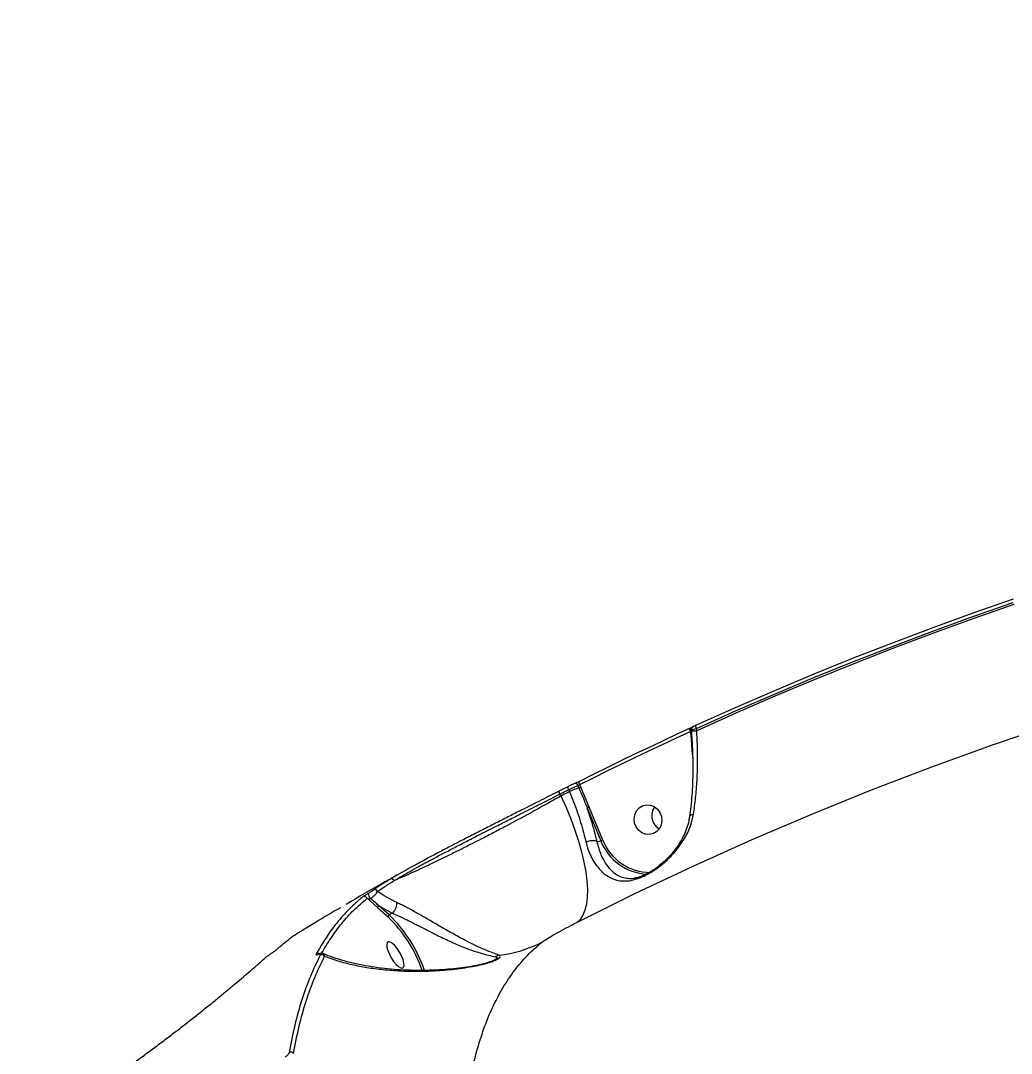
# Model space of a CAD drawing. Header units: millimetres. Extents: x -6328 to 5334, y -5037 to 4112.
# Drawn here: x -3097.6 to -2797.9, y 1556.2 to 1868.8 of the extents above; entities that cross this region are included whole.
import ezdxf

# ---------------------------------------------------------------- set-up
doc = ezdxf.new("R2010")
doc.units = ezdxf.units.MM
for name, color, linetype in [('DIKOM_ОБЪЕКТ', 7, 'Continuous'), ('DIKOM_РАЗМЕР_ЗОНА', 7, 'Continuous'), ('DIKOM_РАЗМЕР_ОБЪЕКТА', 7, 'Continuous')]:
    doc.layers.add(name, color=color, linetype=linetype)
doc.styles.add('style1', font='arial.ttf', dxfattribs={"width": 0.8})
doc.dimstyles.new('1-50', dxfattribs={"dimtxt": 300, "dimasz": 200, "dimexe": 100, "dimexo": 0, "dimgap": 100, "dimtad": 1, "dimtxsty": 'style1', "dimcen": 200, "dimclrd": 7, "dimclre": 7, "dimclrt": 7, "dimadec": 1, "dimazin": 2, "dimtfac": 1, "dimtmove": 0, "dimatfit": 2, "dimfxl": 0, "dimlwd": 25, "dimlwe": 18, "dimarcsym": 0})

# ---------------------------------------------------------------- blocks, each defined once
blk = doc.blocks.new('*D2')
at = {"layer": 'Defpoints', "color": 0, "transparency": 16777216}
for p in [(-5303.77, 2121.42), (-1621.11, 2121.42), (560.33, -2395.62)]:
    blk.add_point(p, dxfattribs=at)
at = {"layer": 'DIKOM_РАЗМЕР_ОБЪЕКТА', "color": 7, "lineweight": 18, "transparency": 16777216}
for p, q in [((-1621.11, 2121.42), (-5403.77, 2121.42)), ((560.33, -2395.62), (-5403.77, -2395.62))]:
    blk.add_line(p, q, dxfattribs=at)
at = {"layer": 'DIKOM_РАЗМЕР_ОБЪЕКТА', "color": 7, "lineweight": 25, "transparency": 16777216}
blk.add_line((-5303.77, -2195.62), (-5303.77, 1921.42), dxfattribs=at)
at = {"layer": 'DIKOM_РАЗМЕР_ОБЪЕКТА', "color": 7, "transparency": 16777216}
for points in [[(-5337.11, 1921.42), (-5270.44, 1921.42), (-5303.77, 2121.42)], [(-5337.11, -2195.62), (-5270.44, -2195.62), (-5303.77, -2395.62)]]:
    blk.add_solid(points, dxfattribs=at)
at = {"layer": 'DIKOM_РАЗМЕР_ОБЪЕКТА', "color": 7, "transparency": 16777216, "insert": (-5556.94, -137.1), "char_height": 300, "attachment_point": 5, "rotation": 90, "style": 'style1'}
blk.add_mtext('4500', dxfattribs=at)
blk = doc.blocks.new('*D3')
at = {"layer": 'Defpoints', "color": 0, "transparency": 16777216}
for p in [(-1814.92, 4111.71), (-5877.98, -3895.62), (33.33, -3895.62)]:
    blk.add_point(p, dxfattribs=at)
at = {"layer": 'DIKOM_РАЗМЕР_ЗОНА', "color": 7, "lineweight": 18, "transparency": 16777216}
for p, q in [((-1814.92, 4111.71), (-5977.98, 4111.71)), ((33.33, -3895.62), (-5977.98, -3895.62))]:
    blk.add_line(p, q, dxfattribs=at)
at = {"layer": 'DIKOM_РАЗМЕР_ЗОНА', "color": 7, "lineweight": 25, "transparency": 16777216}
blk.add_line((-5877.98, 3911.71), (-5877.98, -3695.62), dxfattribs=at)
at = {"layer": 'DIKOM_РАЗМЕР_ЗОНА', "color": 7, "transparency": 16777216}
for points in [[(-5911.31, 3911.71), (-5844.65, 3911.71), (-5877.98, 4111.71)], [(-5911.31, -3695.62), (-5844.65, -3695.62), (-5877.98, -3895.62)]]:
    blk.add_solid(points, dxfattribs=at)
at = {"layer": 'DIKOM_РАЗМЕР_ЗОНА', "color": 7, "transparency": 16777216, "insert": (-6131.15, 108.05), "char_height": 300, "attachment_point": 5, "rotation": 90, "style": 'style1'}
blk.add_mtext('8000', dxfattribs=at)

msp = doc.modelspace()

# ---------------------------------------------------------------- linework, layer by layer
at = {"layer": 'DIKOM_ОБЪЕКТ', "color": 7, "linetype": 'Continuous', "lineweight": 15}
for p, q in [((-2894.782, 1653.916), (-2894.721, 1654.015)), ((-2894.731, 1654.131), (-2894.71, 1653.88)), ((-2894.71, 1653.88), (-2894.709, 1653.877)), ((-2893.084, 1653.905), (-2893.142, 1654.601)), ((-2894.449, 1647.041), (-2894.292, 1645.159)), ((-2931.885, 1637.049), (-2934.569, 1635.691)), ((-2931.885, 1637.049), (-2931.869, 1637.056)), ((-2931.781, 1636.083), (-2931.53, 1635.474)), ((-2928.991, 1637.28), (-2928.695, 1636.562)), ((-2928.128, 1636.78), (-2928.467, 1637.601)), ((-2925.616, 1630.795), (-2928.128, 1636.78)), ((-2934.152, 1634.147), (-2934.462, 1634.727)), ((-2926.217, 1630.568), (-2922.089, 1620.564)), ((-2921.488, 1620.791), (-2925.616, 1630.795)), ((-2923.196, 1620.331), (-2922.089, 1620.564)), ((-2911.556, 1609.35), (-2911.896, 1609.255)), ((-2992.801, 1603.186), (-2989.638, 1600.366)), ((-2989.304, 1600.966), (-2985.164, 1598.696)), ((-2986.113, 1598.141), (-2989.304, 1600.966)), ((-2989.638, 1600.366), (-2986.448, 1597.542)), ((-2985.164, 1598.696), (-2986.113, 1598.141)), ((-2985.164, 1598.696), (-2985.161, 1598.698))]:
    msp.add_line(p, q, dxfattribs=at)
at = {"layer": 'DIKOM_ОБЪЕКТ', "color": 7, "linetype": 'Continuous', "lineweight": 15, "flags": 128}
for points in [[(-2929.346, 1595.885), (-2911.801, 1604.584), (-2894.103, 1612.944), (-2876.26, 1620.963), (-2858.276, 1628.638), (-2840.157, 1635.967), (-2821.909, 1642.947), (-2803.538, 1649.577), (-2785.05, 1655.853), (-2766.451, 1661.774), (-2747.746, 1667.339), (-2728.941, 1672.545), (-2710.043, 1677.391), (-2691.057, 1681.875), (-2671.99, 1685.995), (-2652.848, 1689.751), (-2633.637, 1693.142), (-2614.362, 1696.165), (-2595.03, 1698.821), (-2575.647, 1701.108)], [(-2797.326, 1693.706), (-2809.497, 1689.457), (-2821.617, 1685.059), (-2833.685, 1680.513), (-2845.7, 1675.82), (-2857.661, 1670.981), (-2869.565, 1665.995), (-2881.411, 1660.865), (-2893.198, 1655.589)], [(-2893.142, 1654.601), (-2881.365, 1659.872), (-2869.528, 1664.999), (-2857.634, 1669.98), (-2845.683, 1674.816), (-2833.678, 1679.505), (-2821.62, 1684.046), (-2809.51, 1688.441), (-2797.35, 1692.687)], [(-2797.098, 1692.076), (-2809.283, 1687.822), (-2821.418, 1683.419), (-2833.501, 1678.867), (-2845.53, 1674.168), (-2857.505, 1669.321), (-2869.423, 1664.328), (-2881.283, 1659.189), (-2893.084, 1653.905)], [(-2895.019, 1654.649), (-2899.239, 1652.704), (-2903.451, 1650.741), (-2907.655, 1648.76), (-2911.85, 1646.76), (-2916.038, 1644.741), (-2920.217, 1642.704), (-2924.388, 1640.649), (-2928.551, 1638.575)], [(-2928.467, 1637.601), (-2924.308, 1639.673), (-2920.14, 1641.727), (-2915.964, 1643.762), (-2911.78, 1645.779), (-2907.588, 1647.777), (-2903.387, 1649.757), (-2899.179, 1651.718), (-2894.963, 1653.661)], [(-2894.963, 1653.661), (-2895.031, 1653.837), (-2895.084, 1654.01), (-2895.12, 1654.173), (-2895.137, 1654.319), (-2895.135, 1654.444), (-2895.114, 1654.543), (-2895.075, 1654.612), (-2895.019, 1654.649)], [(-2893.142, 1654.601), (-2893.21, 1654.777), (-2893.262, 1654.95), (-2893.298, 1655.112), (-2893.315, 1655.258), (-2893.313, 1655.383), (-2893.292, 1655.482), (-2893.254, 1655.552), (-2893.198, 1655.589)], [(-2928.467, 1637.601), (-2928.54, 1637.775), (-2928.598, 1637.945), (-2928.639, 1638.105), (-2928.66, 1638.25), (-2928.662, 1638.373), (-2928.644, 1638.471), (-2928.606, 1638.539), (-2928.551, 1638.575)], [(-2934.462, 1634.727), (-2934.536, 1634.9), (-2934.595, 1635.069), (-2934.636, 1635.228), (-2934.658, 1635.372), (-2934.661, 1635.495), (-2934.644, 1635.592), (-2934.607, 1635.661), (-2934.569, 1635.691)], [(-2934.462, 1634.727), (-2934.127, 1634.897), (-2933.792, 1635.067), (-2933.457, 1635.236), (-2933.122, 1635.406), (-2932.787, 1635.575), (-2932.452, 1635.745), (-2932.116, 1635.914), (-2931.781, 1636.083)], [(-2931.53, 1635.474), (-2931.858, 1635.308), (-2932.186, 1635.143), (-2932.514, 1634.977), (-2932.841, 1634.812), (-2933.169, 1634.646), (-2933.497, 1634.48), (-2933.824, 1634.314), (-2934.152, 1634.147)], [(-2931.781, 1636.083), (-2931.855, 1636.256), (-2931.913, 1636.425), (-2931.954, 1636.585), (-2931.976, 1636.729), (-2931.978, 1636.852), (-2931.961, 1636.95), (-2931.924, 1637.018), (-2931.885, 1637.049)], [(-2934.152, 1634.147), (-2932.602, 1630.692), (-2931.193, 1627.241), (-2929.937, 1623.827), (-2928.846, 1620.481), (-2927.929, 1617.232), (-2927.195, 1614.111), (-2926.651, 1611.146), (-2926.302, 1608.364), (-2926.15, 1605.791), (-2926.198, 1603.45), (-2926.444, 1601.362), (-2926.887, 1599.546), (-2927.523, 1598.019), (-2928.345, 1596.795), (-2929.346, 1595.885)], [(-2911.892, 1625.951), (-2912.024, 1627.224), (-2911.815, 1628.475), (-2911.28, 1629.604), (-2910.464, 1630.518), (-2909.433, 1631.143), (-2908.27, 1631.43), (-2907.069, 1631.354), (-2905.927, 1630.922), (-2904.938, 1630.169), (-2904.181, 1629.155), (-2903.717, 1627.964), (-2903.585, 1626.691), (-2903.794, 1625.439), (-2904.329, 1624.311), (-2905.145, 1623.397), (-2906.176, 1622.771), (-2907.339, 1622.485), (-2908.54, 1622.561), (-2909.682, 1622.993), (-2910.671, 1623.746), (-2911.428, 1624.759), (-2911.892, 1625.951)], [(-2986.332, 1589.958), (-2986.686, 1589.706), (-2986.839, 1589.154), (-2986.781, 1588.348), (-2986.515, 1587.353), (-2986.063, 1586.249), (-2985.462, 1585.126), (-2984.761, 1584.075), (-2984.015, 1583.18), (-2983.287, 1582.516), (-2982.634, 1582.134), (-2982.109, 1582.067), (-2981.756, 1582.319), (-2981.603, 1582.871), (-2981.661, 1583.677), (-2981.927, 1584.672), (-2982.379, 1585.776), (-2982.98, 1586.899), (-2983.681, 1587.95), (-2984.426, 1588.844), (-2985.155, 1589.509), (-2985.808, 1589.891), (-2986.332, 1589.958)]]:
    msp.add_lwpolyline(points, dxfattribs=at)
at = {"layer": 'DIKOM_ОБЪЕКТ', "color": 7, "linetype": 'Continuous', "lineweight": 15}
for centre, radius, start, end in [((-2894.041, 1654.225), 0.803, 119.43273, 202.66452), ((-2894.723, 1652.179), 1.738, 89.67706, 91.94383), ((-2894.05, 1662.781), 8.928, 265.76697, 276.21258), ((-2920.92, 1612.069), 25.698, 107.61132, 114.38579), ((-2929.854, 1636.975), 0.916, 19.47716, 112.92204), ((-2930.25, 1641.461), 5.14, 287.61132, 294.38579), ((-2927.458, 1634.781), 4.391, 286.41433, 294.81148), ((-2901.993, 1628.183), 4.678, 145.03347, 238.77963), ((-2902.053, 1628.21), 4.614, 144.87837, 194.14495), ((-2902.026, 1628.138), 4.622, 193.20308, 238.84923), ((-2923.33, 1624.777), 4.392, 286.41461, 294.8113), ((-2907.189, 1626.477), 16.031, 201.64485, 266.26386), ((-2907.108, 1626.46), 15.457, 201.51858, 270.04304), ((-2985.401, 1608.123), 0.917, 26.69141, 112.019), ((-2993.661, 1602.692), 0.992, 29.88112, 117.74393), ((-2989.25, 1605.294), 3.355, 192.03846, 221.17427), ((-2990.433, 1604.77), 0.976, 31.15195, 116.62714), ((-2989.004, 1600.405), 0.635, 118.10398, 183.51709), ((-2985.813, 1597.581), 0.635, 118.10382, 183.51798), ((-3015.375, 1567.653), 41.595, 19.15312, 45.93618), ((-3015.721, 1567.458), 42.64, 18.99136, 46.02077), ((-2956.606, 1622.088), 36.277, 275.81046, 297.36882), ((-3007.705, 1585.491), 1.019, 60.40384, 118.45735), ((-3007.348, 1586.01), 0.276, 116.19555, 141.99972), ((-3006.474, 1585.047), 1.046, 36.32867, 117.84201), ((-2952.416, 1583.611), 2.442, 102.22658, 129.53534), ((-3015.856, 1555.512), 1.102, 41.54934, 118.59326)]:
    msp.add_arc(centre, radius, start, end, dxfattribs=at)
for points, knots in [([(-2894.729, 1653.876), (-2894.656, 1652.983), (-2894.478, 1650.819), (-2894.32, 1647.371), (-2894.24, 1643.57), (-2894.276, 1639.822), (-2894.42, 1636.163), (-2894.678, 1632.639), (-2894.958, 1629.849), (-2895.189, 1628.303), (-2895.26, 1627.824)], [0, 0, 0, 0, 0.0989207, 0.2396998, 0.3806787, 0.5213443, 0.6613223, 0.800304, 0.9380758, 1, 1, 1, 1]), ([(-2894.436, 1654.924), (-2894.483, 1654.901), (-2894.648, 1654.82), (-2894.865, 1654.72), (-2895.019, 1654.649)], [0, 0, 0, 0, 0.2879213, 1, 1, 1, 1]), ([(-2894.963, 1653.661), (-2894.915, 1653.725), (-2894.849, 1653.814), (-2894.797, 1653.894), (-2894.782, 1653.916)], [0, 0, 0, 0, 0.7208514, 1, 1, 1, 1]), ([(-2894.963, 1653.661), (-2894.945, 1653.446), (-2894.764, 1651.24), (-2894.598, 1649.033), (-2894.449, 1647.041)], [0, 0, 0, 0, 0.0974053, 1, 1, 1, 1]), ([(-2893.207, 1655.586), (-2893.24, 1655.571), (-2893.465, 1655.469), (-2893.835, 1655.294), (-2894.098, 1655.162), (-2894.251, 1655.072), (-2894.372, 1654.985), (-2894.512, 1654.85), (-2894.651, 1654.635), (-2894.74, 1654.381), (-2894.723, 1654.203), (-2894.716, 1654.133)], [0, 0, 0, 0, 0.040046, 0.2723878, 0.5174137, 0.5978546, 0.6521802, 0.7232423, 0.8114188, 0.9259863, 1, 1, 1, 1]), ([(-2894.695, 1654.134), (-2894.703, 1654.132), (-2894.73, 1654.126), (-2894.456, 1654.21), (-2893.921, 1654.37), (-2893.401, 1654.525), (-2893.142, 1654.601)], [0, 0, 0, 0, 0.1242293, 0.4123306, 0.7078083, 1, 1, 1, 1]), ([(-2894.05, 1628.626), (-2893.817, 1630.266), (-2893.348, 1633.572), (-2892.921, 1639.218), (-2892.775, 1644.62), (-2892.847, 1649.651), (-2893.005, 1652.483), (-2893.084, 1653.905)], [0, 0, 0, 0, 0.2106475, 0.4247497, 0.6762129, 0.837399, 1, 1, 1, 1]), ([(-2928.551, 1638.575), (-2928.573, 1638.564), (-2928.737, 1638.482), (-2929.069, 1638.321), (-2929.524, 1638.109), (-2929.935, 1637.927), (-2930.119, 1637.854), (-2930.211, 1637.818)], [0, 0, 0, 0, 0.0372318, 0.2778758, 0.5185808, 0.7592337, 1, 1, 1, 1]), ([(-2934.552, 1635.698), (-2936.4, 1634.761), (-2940.126, 1632.871), (-2945.251, 1630.28), (-2949.72, 1628.021), (-2953.502, 1626.107), (-2957.302, 1624.18), (-2961.043, 1622.275), (-2964.679, 1620.412), (-2968.202, 1618.592), (-2971.63, 1616.801), (-2974.884, 1615.075), (-2977.93, 1613.43), (-2980.756, 1611.868), (-2983.404, 1610.365), (-2984.963, 1609.438), (-2985.745, 1608.973)], [0, 0, 0, 0, 0.1013046, 0.2043245, 0.2693234, 0.3347703, 0.4016321, 0.4689837, 0.5341683, 0.5998078, 0.6668825, 0.7344532, 0.7996653, 0.8653309, 0.9324208, 1, 1, 1, 1]), ([(-2930.211, 1637.818), (-2930.303, 1637.781), (-2930.487, 1637.708), (-2930.897, 1637.525), (-2931.351, 1637.312), (-2931.683, 1637.149), (-2931.847, 1637.067), (-2931.869, 1637.056)], [0, 0, 0, 0, 0.2407363, 0.4813566, 0.7220917, 0.9627992, 1, 1, 1, 1]), ([(-2931.781, 1636.083), (-2931.744, 1636.101), (-2931.468, 1636.233), (-2930.911, 1636.491), (-2930.147, 1636.826), (-2929.456, 1637.113), (-2929.146, 1637.224), (-2928.991, 1637.28)], [0, 0, 0, 0, 0.0372364, 0.2781056, 0.5188615, 0.7593902, 1, 1, 1, 1]), ([(-2931.53, 1635.474), (-2930.728, 1633.416), (-2929.102, 1629.24), (-2927.529, 1624.083), (-2926.796, 1621.101), (-2926.558, 1620.129)], [0, 0, 0, 0, 0.3958736, 0.80322, 1, 1, 1, 1]), ([(-2928.991, 1637.28), (-2928.962, 1637.297), (-2928.905, 1637.331), (-2928.776, 1637.41), (-2928.632, 1637.498), (-2928.526, 1637.564), (-2928.474, 1637.597), (-2928.467, 1637.601)], [0, 0, 0, 0, 0.2402545, 0.481153, 0.7222791, 0.9628586, 1, 1, 1, 1]), ([(-2928.695, 1636.562), (-2928.568, 1636.255), (-2927.933, 1634.718), (-2927.094, 1632.726), (-2926.406, 1631.032), (-2926.217, 1630.568)], [0, 0, 0, 0, 0.1536563, 0.7683028, 1, 1, 1, 1]), ([(-2984.582, 1608.535), (-2983.058, 1609.438), (-2980.753, 1610.806), (-2977.028, 1612.871), (-2973.057, 1615.026), (-2968.701, 1617.323), (-2964.086, 1619.712), (-2959.329, 1622.151), (-2954.405, 1624.651), (-2949.44, 1627.161), (-2945.022, 1629.391), (-2939.956, 1631.948), (-2936.304, 1633.795), (-2934.462, 1634.727)], [0, 0, 0, 0, 0.130741, 0.1978155, 0.2653844, 0.3961147, 0.4632011, 0.5307838, 0.6611978, 0.7281017, 0.7954933, 0.8968894, 1, 1, 1, 1]), ([(-2934.152, 1634.147), (-2935.663, 1633.292), (-2938.704, 1631.572), (-2944.251, 1628.514), (-2949.55, 1625.659), (-2954.469, 1623.068), (-2959.375, 1620.523), (-2964.197, 1618.079), (-2968.815, 1615.799), (-2972.17, 1614.174), (-2975.353, 1612.664), (-2978.363, 1611.271), (-2981.205, 1609.99), (-2983.246, 1609.1), (-2984.326, 1608.643), (-2984.582, 1608.535)], [0, 0, 0, 0, 0.0869112, 0.1748861, 0.3057204, 0.3728218, 0.4404087, 0.5725022, 0.6402835, 0.708565, 0.774872, 0.8416469, 0.9098981, 0.9786596, 1, 1, 1, 1]), ([(-2926.558, 1620.129), (-2926.349, 1619.364), (-2925.926, 1617.818), (-2924.905, 1615.448), (-2923.497, 1613.104), (-2921.656, 1611.043), (-2919.584, 1609.529), (-2917.464, 1608.664), (-2915.271, 1608.342), (-2912.964, 1608.499), (-2910.665, 1609.156), (-2908.612, 1610.076), (-2907.001, 1610.96), (-2905.372, 1612.018), (-2903.48, 1613.441), (-2901.425, 1615.273), (-2899.017, 1617.888), (-2896.721, 1621.148), (-2894.888, 1624.873), (-2894.311, 1627.458), (-2894.05, 1628.626)], [0, 0, 0, 0, 0.0446305, 0.0901844, 0.1578887, 0.2276906, 0.2976102, 0.3691165, 0.424259, 0.4808154, 0.5408157, 0.5708599, 0.6019605, 0.6340833, 0.6670382, 0.7192629, 0.7727753, 0.8517178, 0.932987, 1, 1, 1, 1]), ([(-2923.196, 1620.331), (-2923.451, 1621.359), (-2923.99, 1623.531), (-2924.993, 1626.958), (-2925.808, 1629.361), (-2926.217, 1630.568)], [0, 0, 0, 0, 0.3093528, 0.6532138, 1, 1, 1, 1]), ([(-2895.224, 1627.799), (-2895.201, 1627.904), (-2895.15, 1628.141), (-2894.76, 1628.421), (-2894.34, 1628.57), (-2894.09, 1628.618), (-2894.05, 1628.626)], [0, 0, 0, 0, 0.2771958, 0.6278799, 0.9402281, 1, 1, 1, 1]), ([(-2895.283, 1627.811), (-2895.338, 1627.403), (-2895.496, 1626.224), (-2896.09, 1624.288), (-2897.041, 1622.002), (-2898.311, 1619.743), (-2899.786, 1617.663), (-2901.34, 1615.855), (-2902.854, 1614.352), (-2904.322, 1613.091), (-2905.715, 1612.051), (-2907.079, 1611.162), (-2908.412, 1610.431), (-2909.69, 1609.854), (-2910.839, 1609.471), (-2911.564, 1609.277), (-2911.882, 1609.241), (-2911.887, 1609.24)], [0, 0, 0, 0, 0.0498618, 0.1439868, 0.2419697, 0.3436032, 0.4450737, 0.5308702, 0.6068121, 0.6736733, 0.7327814, 0.7851233, 0.8404921, 0.893582, 0.9442764, 0.9991351, 1, 1, 1, 1]), ([(-2923.198, 1620.332), (-2923.355, 1620.408), (-2923.668, 1620.56), (-2924.391, 1620.626), (-2925.204, 1620.559), (-2925.911, 1620.385), (-2926.349, 1620.223), (-2926.519, 1620.147), (-2926.558, 1620.129)], [0, 0, 0, 0, 0.2123422, 0.4246843, 0.6370268, 0.84937, 0.965475, 1, 1, 1, 1]), ([(-2923.198, 1620.332), (-2923.198, 1620.331), (-2923.197, 1620.331), (-2923.196, 1620.331), (-2923.196, 1620.331)], [0, 0, 0, 0, 0.8025649, 1, 1, 1, 1]), ([(-2911.896, 1609.255), (-2911.947, 1609.24), (-2912.762, 1609.006), (-2913.962, 1609.108), (-2915.783, 1609.426), (-2917.496, 1610.329), (-2919.16, 1611.779), (-2920.661, 1613.748), (-2921.814, 1615.929), (-2922.656, 1618.176), (-2923.037, 1619.587), (-2923.198, 1620.331), (-2923.198, 1620.332)], [0, 0, 0, 0, 0.0074254, 0.1178615, 0.2320397, 0.377468, 0.5258343, 0.6678824, 0.8133865, 0.9058698, 0.999951, 1, 1, 1, 1]), ([(-2983.784, 1610.129), (-2985.167, 1609.362), (-2990.332, 1606.497), (-2995.429, 1603.509), (-2999.162, 1601.322)], [0, 0, 0, 0, 0.2677531, 1, 1, 1, 1]), ([(-2985.745, 1608.973), (-2986.735, 1608.367), (-2988.729, 1607.146), (-2990.153, 1606.146), (-2990.87, 1605.643)], [0, 0, 0, 0, 0.4964917, 1, 1, 1, 1]), ([(-2989.597, 1605.275), (-2988.906, 1605.761), (-2987.515, 1606.738), (-2985.564, 1607.933), (-2984.582, 1608.535)], [0, 0, 0, 0, 0.4964828, 1, 1, 1, 1]), ([(-2994.123, 1603.57), (-2994.299, 1603.427), (-2995.182, 1602.709), (-2997.418, 1600.745), (-3000.658, 1597.397), (-3004.555, 1592.517), (-3006.89, 1588.58), (-3008.19, 1586.386)], [0, 0, 0, 0, 0.0321659, 0.1608352, 0.4182088, 0.675957, 1, 1, 1, 1]), ([(-2992.531, 1604.594), (-2992.567, 1604.573), (-2992.726, 1604.481), (-2993.041, 1604.292), (-2993.468, 1604.026), (-2993.875, 1603.757), (-2994.038, 1603.634), (-2994.123, 1603.57)], [0, 0, 0, 0, 0.0490732, 0.2179129, 0.4266715, 0.7022436, 1, 1, 1, 1]), ([(-2990.87, 1605.643), (-2990.969, 1605.573), (-2991.166, 1605.435), (-2991.607, 1605.152), (-2992.079, 1604.859), (-2992.384, 1604.68), (-2992.531, 1604.594)], [0, 0, 0, 0, 0.2974636, 0.5890265, 0.8028446, 1, 1, 1, 1]), ([(-2991.775, 1603.085), (-2991.552, 1603.241), (-2991.1, 1603.556), (-2990.442, 1604.141), (-2989.876, 1604.76), (-2989.69, 1605.104), (-2989.597, 1605.275)], [0, 0, 0, 0, 0.2146917, 0.4348049, 0.7188263, 1, 1, 1, 1]), ([(-2983.924, 1601.964), (-2984.932, 1602.462), (-2986.955, 1603.461), (-2988.714, 1604.669), (-2989.597, 1605.275)], [0, 0, 0, 0, 0.4978686, 1, 1, 1, 1]), ([(-3006.546, 1586.519), (-3005.65, 1588.051), (-3003.764, 1591.279), (-3000.492, 1595.623), (-2996.846, 1599.716), (-2994.15, 1602.029), (-2992.801, 1603.186)], [0, 0, 0, 0, 0.2308614, 0.4864201, 0.7430331, 1, 1, 1, 1]), ([(-2992.801, 1603.186), (-2992.711, 1603.152), (-2992.544, 1603.088), (-2992.267, 1603.041), (-2992.04, 1603.035), (-2991.895, 1603.053), (-2991.821, 1603.07), (-2991.79, 1603.081), (-2991.775, 1603.085)], [0, 0, 0, 0, 0.3482418, 0.6491547, 0.8444769, 0.9341967, 0.9695954, 1, 1, 1, 1]), ([(-2989.304, 1600.966), (-2989.498, 1601.129), (-2990.329, 1601.828), (-2991.148, 1602.54), (-2991.775, 1603.085)], [0, 0, 0, 0, 0.2343149, 1, 1, 1, 1]), ([(-2983.924, 1601.964), (-2983.919, 1601.932), (-2983.896, 1601.801), (-2983.874, 1601.434), (-2983.951, 1600.804), (-2984.223, 1600.01), (-2984.637, 1599.257), (-2984.987, 1598.884), (-2985.161, 1598.698)], [0, 0, 0, 0, 0.0343037, 0.1364982, 0.3523745, 0.5682499, 0.784125, 1, 1, 1, 1]), ([(-2952.933, 1585.998), (-2953.484, 1586.202), (-2954.605, 1586.616), (-2957.093, 1587.549), (-2959.843, 1588.774), (-2962.948, 1590.317), (-2966.562, 1592.279), (-2970.268, 1594.406), (-2973.774, 1596.448), (-2976.912, 1598.26), (-2980.042, 1600.005), (-2982.367, 1601.22), (-2983.62, 1601.819), (-2983.924, 1601.964)], [0, 0, 0, 0, 0.1053254, 0.2145479, 0.3102874, 0.408061, 0.5195918, 0.635277, 0.7180663, 0.8031636, 0.8862433, 0.9724049, 1, 1, 1, 1]), ([(-3000.863, 1600.335), (-3003.332, 1598.896), (-3007.155, 1596.667), (-3010.928, 1594.362), (-3012.265, 1593.545)], [0, 0, 0, 0, 0.6457277, 1, 1, 1, 1]), ([(-2985.161, 1598.698), (-2985.161, 1598.698), (-2984.874, 1598.574), (-2983.69, 1598.05), (-2981.453, 1596.991), (-2978.432, 1595.481), (-2975.327, 1593.899), (-2971.905, 1592.168), (-2968.184, 1590.356), (-2964.554, 1588.74), (-2961.338, 1587.487), (-2958.521, 1586.56), (-2955.878, 1585.891), (-2954.612, 1585.628), (-2953.971, 1585.495)], [0, 0, 0, 0, 0.0000129, 0.0265076, 0.1075882, 0.1917931, 0.2740841, 0.3586575, 0.4713062, 0.5879785, 0.6854056, 0.7846708, 0.8908725, 1, 1, 1, 1]), ([(-2939.929, 1589.872), (-2939.562, 1590.138), (-2938.825, 1590.672), (-2936.656, 1591.965), (-2934.026, 1593.434), (-2931.47, 1594.798), (-2929.953, 1595.574), (-2929.346, 1595.885)], [0, 0, 0, 0, 0.2099072, 0.4228947, 0.6382645, 0.8553539, 1, 1, 1, 1]), ([(-3020.271, 1587.557), (-3020.101, 1587.712), (-3019.255, 1588.489), (-3016.985, 1590.396), (-3014.514, 1592.29), (-3012.593, 1593.34), (-3012.254, 1593.526)], [0, 0, 0, 0, 0.0679346, 0.3396846, 0.8832585, 1, 1, 1, 1]), ([(-2798.307, 1118.904), (-2801.869, 1123.887), (-2808.995, 1133.853), (-2819.512, 1149.279), (-2829.881, 1165.031), (-2840.12, 1181.197), (-2850.155, 1197.665), (-2860.001, 1214.476), (-2869.571, 1231.494), (-2878.259, 1247.606), (-2886.073, 1262.681), (-2893.094, 1276.732), (-2899.865, 1290.806), (-2906.396, 1304.937), (-2912.651, 1319.054), (-2918.634, 1333.176), (-2924.304, 1347.218), (-2929.485, 1360.726), (-2934.185, 1373.65), (-2938.736, 1386.862), (-2943.202, 1400.717), (-2947.486, 1415.127), (-2951.605, 1430.318), (-2955.405, 1446.144), (-2958.35, 1460.608), (-2960.434, 1472.805), (-2961.983, 1483.644), (-2963.206, 1494.78), (-2964.004, 1506.092), (-2964.323, 1517.718), (-2964.01, 1529.461), (-2962.995, 1540.149), (-2961.505, 1549.195), (-2959.722, 1556.807), (-2957.5, 1563.857), (-2954.845, 1570.311), (-2951.764, 1576.167), (-2948.255, 1581.389), (-2944.352, 1586.038), (-2941.405, 1588.593), (-2939.929, 1589.872)], [0, 0, 0, 0, 0.0277428, 0.0554856, 0.0835918, 0.1116979, 0.1402848, 0.1688716, 0.1978427, 0.2268138, 0.2503664, 0.2739191, 0.2976931, 0.3214671, 0.3455316, 0.3695961, 0.393891, 0.4181859, 0.4402547, 0.4623235, 0.4890861, 0.5158638, 0.5426264, 0.5757713, 0.6089163, 0.6309326, 0.652949, 0.6796477, 0.7063614, 0.7330602, 0.7661254, 0.7991906, 0.8241634, 0.8492229, 0.8742824, 0.8994293, 0.9244842, 0.9496267, 0.9747692, 1, 1, 1, 1]), ([(-3028.077, 1581.222), (-3027.187, 1581.992), (-3025.395, 1583.543), (-3024.081, 1584.721), (-3023.419, 1585.314)], [0, 0, 0, 0, 0.4964917, 1, 1, 1, 1]), ([(-3023.419, 1585.314), (-3023.326, 1585.393), (-3023.141, 1585.551), (-3022.716, 1585.862), (-3022.258, 1586.176), (-3021.96, 1586.366), (-3021.817, 1586.457)], [0, 0, 0, 0, 0.2974636, 0.5890265, 0.8028446, 1, 1, 1, 1]), ([(-3021.817, 1586.457), (-3021.781, 1586.479), (-3021.625, 1586.577), (-3021.317, 1586.778), (-3020.902, 1587.063), (-3020.508, 1587.353), (-3020.352, 1587.487), (-3020.271, 1587.557)], [0, 0, 0, 0, 0.0490732, 0.2179129, 0.4266715, 0.7022436, 1, 1, 1, 1]), ([(-3006.962, 1585.972), (-3007.987, 1583.863), (-3010.039, 1579.642), (-3012.581, 1572.525), (-3014.761, 1564.882), (-3015.842, 1559.282), (-3016.383, 1556.48)], [0, 0, 0, 0, 0.2488739, 0.4981939, 0.748869, 1, 1, 1, 1]), ([(-3015.031, 1556.243), (-3014.496, 1559.014), (-3013.426, 1564.562), (-3011.263, 1572.171), (-3008.724, 1579.3), (-3006.663, 1583.543), (-3005.631, 1585.667)], [0, 0, 0, 0, 0.2488741, 0.4981941, 0.7488692, 1, 1, 1, 1]), ([(-3008.19, 1586.386), (-3008.206, 1586.356), (-3008.283, 1586.206), (-3008.29, 1586.04), (-3008.107, 1585.991), (-3007.866, 1586.041), (-3007.666, 1586.133), (-3007.565, 1586.18)], [0, 0, 0, 0, 0.0950988, 0.471968, 0.7157778, 0.8572267, 1, 1, 1, 1]), ([(-3007.471, 1586.258), (-3007.503, 1586.242), (-3007.581, 1586.203), (-3007.643, 1586.182), (-3007.64, 1586.183), (-3007.638, 1586.183)], [0, 0, 0, 0, 0.303928, 0.7320503, 1, 1, 1, 1]), ([(-3007.565, 1586.18), (-3007.468, 1586.225), (-3007.273, 1586.314), (-3007.042, 1586.361), (-3006.87, 1586.31), (-3006.878, 1586.145), (-3006.949, 1586), (-3006.962, 1585.972)], [0, 0, 0, 0, 0.1456016, 0.2899617, 0.5320979, 0.9098028, 1, 1, 1, 1]), ([(-3006.061, 1586.448), (-3006.186, 1586.482), (-3006.445, 1586.554), (-3006.873, 1586.5), (-3007.22, 1586.392), (-3007.486, 1586.243), (-3007.555, 1586.204)], [0, 0, 0, 0, 0.2376583, 0.4944365, 0.8689581, 1, 1, 1, 1]), ([(-3005.631, 1585.667), (-3005.631, 1585.723), (-3005.632, 1586.018), (-3005.726, 1586.331), (-3006.001, 1586.397), (-3006.053, 1586.41)], [0, 0, 0, 0, 0.1598495, 0.8425635, 1, 1, 1, 1]), ([(-2961.117, 1582.554), (-2962.096, 1582.401), (-2964.242, 1582.068), (-2967.532, 1581.721), (-2971.095, 1581.464), (-2974.868, 1581.328), (-2978.773, 1581.325), (-2982.731, 1581.481), (-2986.643, 1581.796), (-2990.5, 1582.273), (-2994.292, 1582.919), (-2997.968, 1583.721), (-3001.417, 1584.684), (-3004.122, 1585.585), (-3005.561, 1586.214), (-3006.047, 1586.427)], [0, 0, 0, 0, 0.0514782, 0.1128483, 0.1788847, 0.2506714, 0.3302947, 0.4119265, 0.496578, 0.5840816, 0.6742143, 0.767807, 0.8613889, 0.9531793, 1, 1, 1, 1]), ([(-3005.631, 1585.667), (-3004.45, 1585.223), (-3002.031, 1584.315), (-2997.937, 1583.215), (-2993.451, 1582.305), (-2988.605, 1581.63), (-2983.545, 1581.214), (-2978.309, 1581.058), (-2972.876, 1581.179), (-2967.095, 1581.582), (-2962.939, 1582.208), (-2960.85, 1582.522)], [0, 0, 0, 0, 0.1079577, 0.221041, 0.3345734, 0.4495257, 0.5649892, 0.6717717, 0.7791328, 0.888928, 1, 1, 1, 1]), ([(-2960.85, 1582.522), (-2959.379, 1582.825), (-2957.364, 1583.239), (-2955.161, 1583.967), (-2953.828, 1584.49), (-2952.783, 1585.049), (-2952.303, 1585.602), (-2952.702, 1585.853), (-2952.933, 1585.998)], [0, 0, 0, 0, 0.3030727, 0.4152375, 0.5295143, 0.6687564, 0.8085424, 1, 1, 1, 1]), ([(-2953.971, 1585.495), (-2953.703, 1585.404), (-2953.247, 1585.248), (-2953.424, 1584.898), (-2953.867, 1584.672), (-2953.956, 1584.626)], [0, 0, 0, 0, 0.5308213, 0.9052709, 1, 1, 1, 1]), ([(-2960.85, 1582.522), (-2960.867, 1582.53), (-2960.96, 1582.572), (-2961.045, 1582.554), (-2961.115, 1582.538)], [0, 0, 0, 0, 0.1910203, 1, 1, 1, 1]), ([(-2953.948, 1584.61), (-2953.995, 1584.582), (-2954.1, 1584.521), (-2954.609, 1584.28), (-2955.361, 1583.983), (-2956.52, 1583.598), (-2957.99, 1583.198), (-2959.548, 1582.837), (-2960.643, 1582.66), (-2961.104, 1582.585)], [0, 0, 0, 0, 0.0722412, 0.1594962, 0.303626, 0.461963, 0.641886, 0.8493389, 1, 1, 1, 1]), ([(-3074.062, 1546.013), (-3072.348, 1547.167), (-3068.892, 1549.496), (-3064.206, 1552.804), (-3060.151, 1555.737), (-3056.74, 1558.255), (-3053.33, 1560.819), (-3049.99, 1563.376), (-3046.755, 1565.893), (-3043.631, 1568.362), (-3040.597, 1570.795), (-3037.719, 1573.135), (-3035.026, 1575.354), (-3032.522, 1577.443), (-3030.171, 1579.427), (-3028.777, 1580.623), (-3028.077, 1581.222)], [0, 0, 0, 0, 0.1013046, 0.2043245, 0.2693234, 0.3347703, 0.4016321, 0.4689837, 0.5341683, 0.5998078, 0.6668825, 0.7344532, 0.7996653, 0.8653309, 0.9324208, 1, 1, 1, 1]), ([(-3016.383, 1556.48), (-3016.415, 1556.376), (-3016.48, 1556.168), (-3016.768, 1555.78), (-3017.146, 1555.4), (-3017.436, 1555.192), (-3017.569, 1555.096)], [0, 0, 0, 0, 0.2632567, 0.5266594, 0.7813278, 1, 1, 1, 1])]:
    msp.add_open_spline(points, degree=3, knots=knots, dxfattribs=at)

# ---------------------------------------------------------------- dimensions: what is measured, and where the dimension line sits
at = {"layer": 'DIKOM_РАЗМЕР_ЗОНА'}
dim = msp.add_linear_dim(base=(-5877.98, -3895.616), p1=(-1814.925, 4111.709), p2=(33.33, -3895.616), angle=90, text='8000', dimstyle='1-50', dxfattribs=at)
dim.commit()
dim.dimension.update_dxf_attribs({"geometry": '*D3', "text_midpoint": (-5877.98, 108.046), "dimtype": 160})
at = {"layer": 'DIKOM_РАЗМЕР_ОБЪЕКТА'}
dim = msp.add_linear_dim(base=(-5303.773, 2121.419), p1=(560.33, -2395.616), p2=(-1621.109, 2121.419), angle=90, text='4500', dimstyle='1-50', dxfattribs=at)
dim.commit()
dim.dimension.update_dxf_attribs({"geometry": '*D2', "text_midpoint": (-5303.773, -137.099), "dimtype": 160})

doc.saveas('drawing.dxf')
